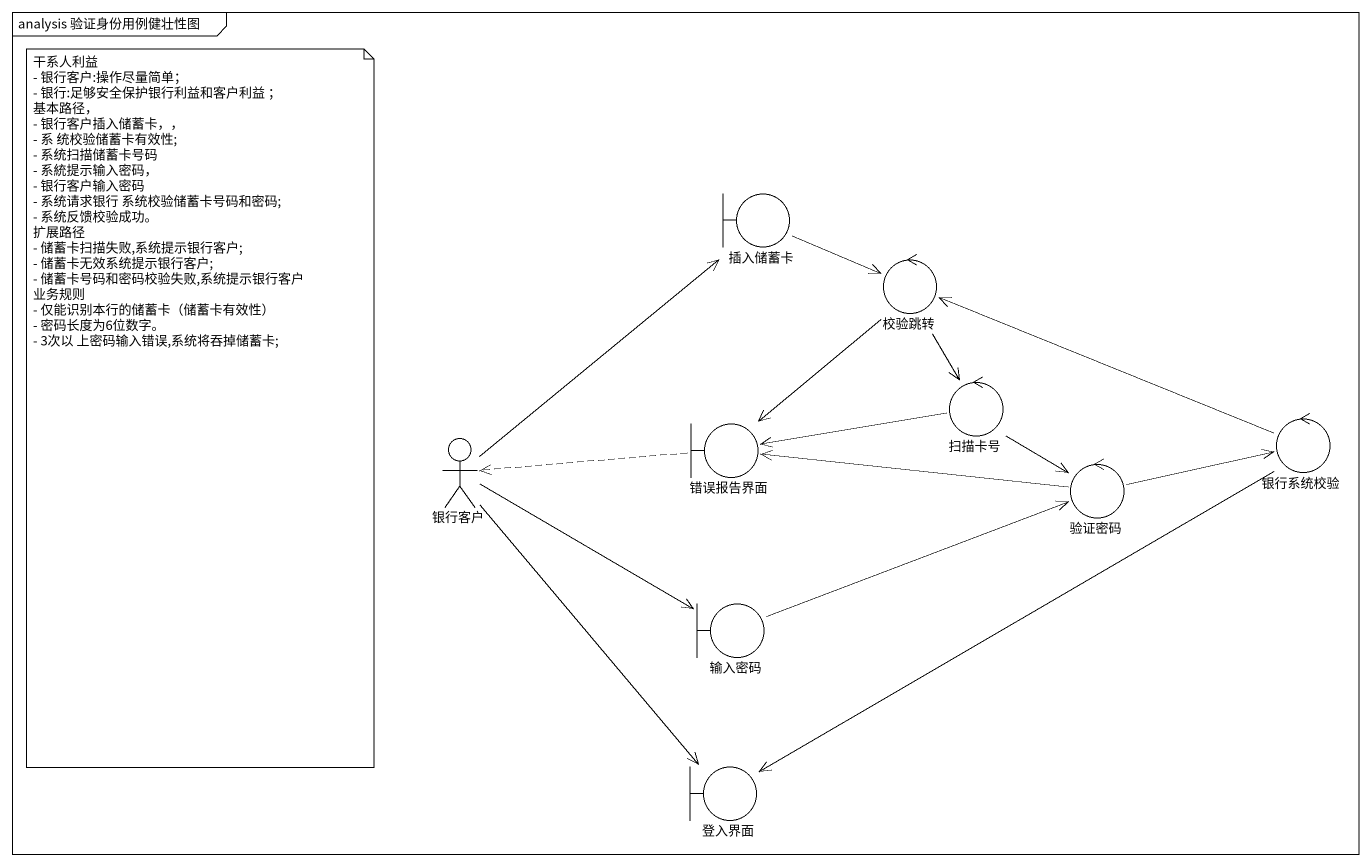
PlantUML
@startuml
mainframe analysis 验证身份用例健壮性图
boundary 插入储蓄卡
control 校验跳转
control 扫描卡号
actor 银行客户
boundary 错误报告界面
control 银行系统校验
control 验证密码
boundary 输入密码
boundary 登入界面
插入储蓄卡 -right-> 校验跳转
校验跳转 --> 扫描卡号
校验跳转 --> 错误报告界面
扫描卡号 -left-> 错误报告界面
扫描卡号 --> 验证密码
银行客户 -up-> 插入储蓄卡
银行客户 -right-> 输入密码
银行客户 --> 登入界面
错误报告界面 .left.> 银行客户
银行系统校验 -left-> 校验跳转
银行系统校验 --> 登入界面
验证密码 -left-> 错误报告界面
验证密码 -right-> 银行系统校验
输入密码 -right-> 验证密码
note as N1
  干系人利益
  - 银行客户:操作尽量简单；
  - 银行:足够安全保护银行利益和客户利益 ；
  基本路径，
  - 银行客户插入储蓄卡，，
  - 系 统校验储蓄卡有效性;
  - 系统扫描储蓄卡号码
  - 系統提示输入密码，
  - 银行客户输入密码
  - 系统请求银行 系统校验储蓄卡号码和密码;
  - 系统反馈校验成功。
  扩展路径
  - 储蓄卡扫描失败,系统提示银行客户;
  - 储蓄卡无效系统提示银行客户;
  - 储蓄卡号码和密码校验失败,系统提示银行客户
  业务规则
  - 仅能识别本行的储蓄卡（储蓄卡有效性）
  - 密码长度为6位数字。
  - 3次以 上密码输入错误,系统将吞掉储蓄卡;
end note
@enduml
